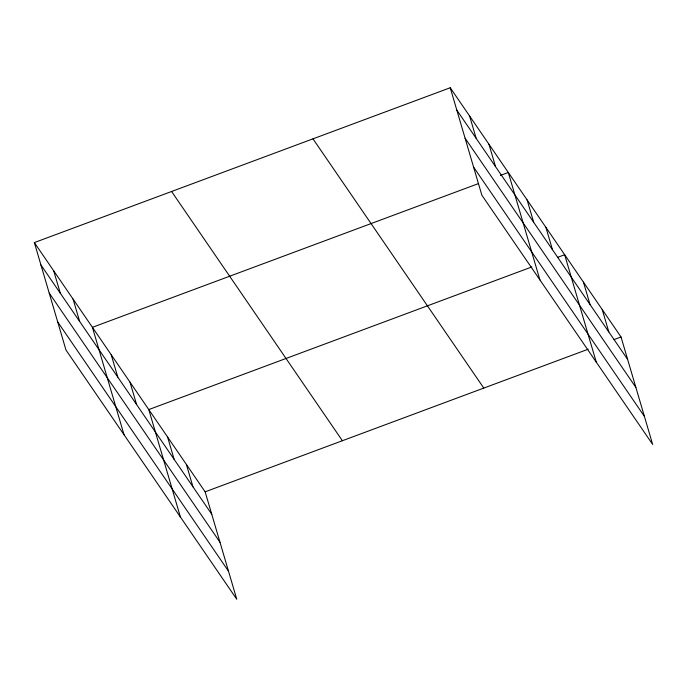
<?xml version="1.0" encoding="UTF-8"?>
<svg xmlns="http://www.w3.org/2000/svg" width="687" height="687" viewBox="0 0 687 687"><rect width="100%" height="100%" fill="white"/><g stroke="black" fill="none" stroke-linecap="round" stroke-linejoin="round"><path stroke-width="1.03" d="M34.35 242.58L205.147 491.823L236.766 599.253L65.969 350.018L34.35 242.58L450.234 87.747L621.031 336.982L652.65 444.42L481.853 195.177L450.234 87.747M478.47 183.592L92.419 327.321L124.038 434.759M500.342 175.443L508.303 172.489L539.922 279.918M531.85 266.951L148.787 409.572L180.406 517.01M557.707 257.324L564.662 254.731L596.282 362.169M205.147 491.823L588.209 349.202M614.066 339.576L621.031 336.982M456.821 110.135L627.617 359.378M465.082 138.199L635.879 387.442M473.592 167.113L644.389 416.356M312.989 138.843L483.794 388.078M171.587 191.484L342.392 440.728M40.937 264.976L211.742 514.219M49.198 293.04L220.003 542.283M57.708 321.954L228.513 571.198M602.241 309.571L608.837 331.958M583.452 282.151L590.047 304.547M545.882 227.32L552.468 249.707M527.092 199.9L533.679 222.296M488.946 144.236L495.533 166.632M469.59 115.991L476.177 138.388M186.366 464.403L192.953 486.8M167.576 436.992L174.163 459.388M129.998 382.161L136.593 404.549M111.208 354.741L117.803 377.137M73.062 299.077L79.658 321.473M53.706 270.833L60.301 293.22"/></g></svg>
